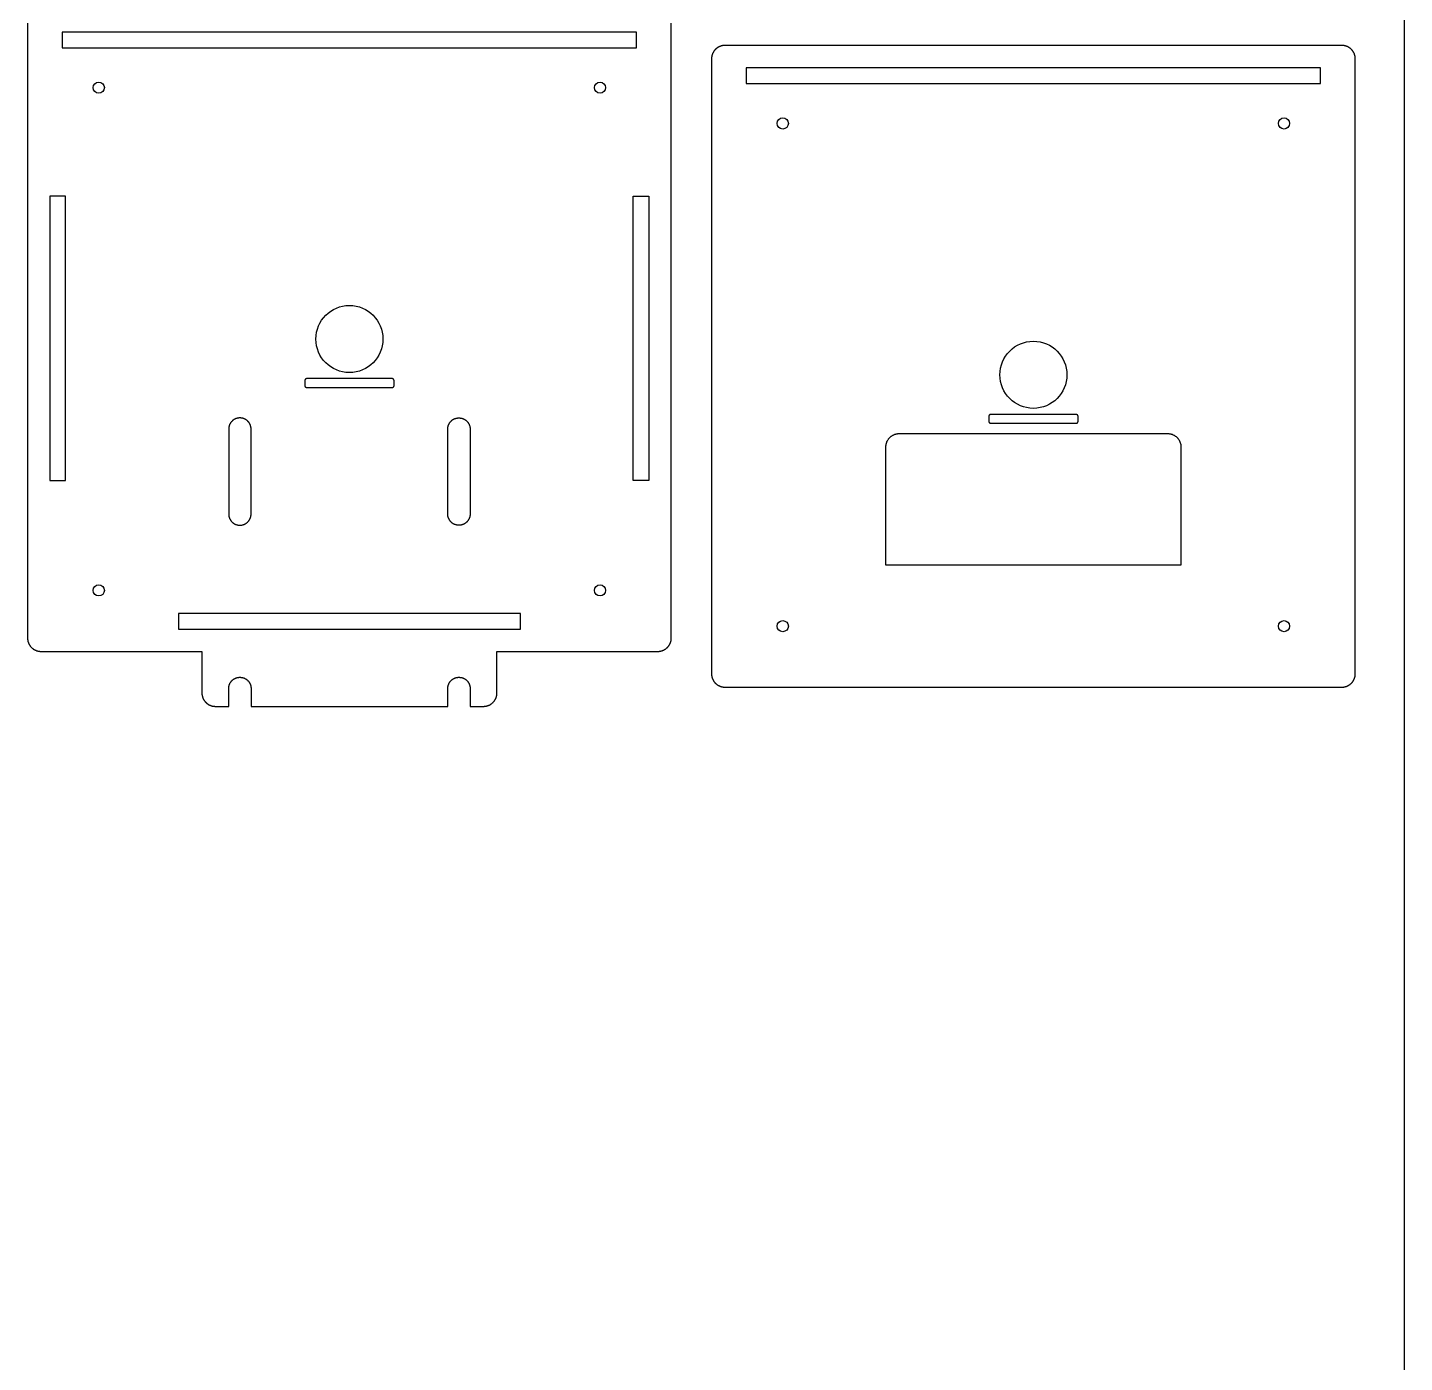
# Model space of a CAD drawing. Extents: x 118 to 718, y 223 to 1123.
# Drawn here: x 410 to 718, y 528 to 826.5 of the extents above; entities that cross this region are included whole.
import ezdxf

# ---------------------------------------------------------------- set-up
doc = ezdxf.new("R2010")
doc.units = 0
doc.layers.add('2D$MOD_SUP', color=7, linetype='CONTINUOUS')
doc.layers.add('DEFAULT', color=7, linetype='CONTINUOUS')

msp = doc.modelspace()

# ---------------------------------------------------------------- linework, layer by layer
at = {"layer": '2D$MOD_SUP'}
for p, q in [((410, 827.5), (410, 690)), ((546.25, 825.5), (417.75, 825.5)), ((417.75, 825.5), (417.75, 822)), ((546.25, 822), (546.25, 825.5)), ((554, 690), (554, 827.5)), ((565.1, 822.36), (565.03, 822.34)), ((565.17, 822.38), (565.1, 822.36)), ((565.24, 822.4), (565.17, 822.38)), ((565.31, 822.42), (565.24, 822.4)), ((565.38, 822.44), (565.31, 822.42)), ((565.45, 822.45), (565.38, 822.44)), ((565.52, 822.46), (565.45, 822.45)), ((565.59, 822.47), (565.52, 822.46)), ((565.66, 822.48), (565.59, 822.47)), ((565.73, 822.49), (565.66, 822.48)), ((565.8, 822.49), (565.73, 822.49)), ((565.87, 822.5), (565.8, 822.49)), ((565.93, 822.5), (565.87, 822.5)), ((566, 822.5), (565.93, 822.5)), ((704, 822.5), (566, 822.5)), ((704.07, 822.5), (704, 822.5)), ((704.13, 822.5), (704.07, 822.5)), ((704.2, 822.49), (704.13, 822.5)), ((704.27, 822.49), (704.2, 822.49)), ((704.34, 822.48), (704.27, 822.49)), ((704.41, 822.47), (704.34, 822.48)), ((704.48, 822.46), (704.41, 822.47)), ((704.55, 822.45), (704.48, 822.46)), ((704.62, 822.44), (704.55, 822.45)), ((704.69, 822.42), (704.62, 822.44)), ((704.76, 822.4), (704.69, 822.42)), ((704.83, 822.38), (704.76, 822.4)), ((704.9, 822.36), (704.83, 822.38)), ((704.97, 822.34), (704.9, 822.36)), ((417.75, 822), (546.25, 822)), ((563.01, 819.7), (563, 819.63)), ((563, 819.63), (563, 819.57)), ((563, 819.57), (563, 819.5)), ((563, 819.5), (563, 682)), ((563.02, 819.84), (563.01, 819.77)), ((563.01, 819.77), (563.01, 819.7)), ((563.03, 819.91), (563.02, 819.84)), ((563.04, 819.98), (563.03, 819.91)), ((563.05, 820.05), (563.04, 819.98)), ((563.06, 820.12), (563.05, 820.05)), ((563.08, 820.19), (563.06, 820.12)), ((563.1, 820.26), (563.08, 820.19)), ((563.12, 820.33), (563.1, 820.26)), ((563.14, 820.4), (563.12, 820.33)), ((563.16, 820.47), (563.14, 820.4)), ((563.18, 820.53), (563.16, 820.47)), ((563.21, 820.6), (563.18, 820.53)), ((563.24, 820.67), (563.21, 820.6)), ((563.27, 820.74), (563.24, 820.67)), ((563.3, 820.81), (563.27, 820.74)), ((563.34, 820.88), (563.3, 820.81)), ((563.37, 820.94), (563.34, 820.88)), ((563.41, 821.01), (563.37, 820.94)), ((563.45, 821.08), (563.41, 821.01)), ((563.49, 821.14), (563.45, 821.08)), ((563.53, 821.21), (563.49, 821.14)), ((563.58, 821.27), (563.53, 821.21)), ((563.62, 821.33), (563.58, 821.27)), ((563.67, 821.39), (563.62, 821.33)), ((563.72, 821.45), (563.67, 821.39)), ((563.77, 821.51), (563.72, 821.45)), ((563.82, 821.57), (563.77, 821.51)), ((563.88, 821.62), (563.82, 821.57)), ((563.93, 821.68), (563.88, 821.62)), ((563.99, 821.73), (563.93, 821.68)), ((564.05, 821.78), (563.99, 821.73)), ((564.11, 821.83), (564.05, 821.78)), ((564.17, 821.88), (564.11, 821.83)), ((564.23, 821.92), (564.17, 821.88)), ((564.29, 821.97), (564.23, 821.92)), ((564.36, 822.01), (564.29, 821.97)), ((564.42, 822.05), (564.36, 822.01)), ((564.49, 822.09), (564.42, 822.05)), ((564.56, 822.13), (564.49, 822.09)), ((564.62, 822.16), (564.56, 822.13)), ((564.69, 822.2), (564.62, 822.16)), ((564.76, 822.23), (564.69, 822.2)), ((564.83, 822.26), (564.76, 822.23)), ((564.9, 822.29), (564.83, 822.26)), ((564.97, 822.32), (564.9, 822.29)), ((565.03, 822.34), (564.97, 822.32)), ((705.03, 822.32), (704.97, 822.34)), ((705.1, 822.29), (705.03, 822.32)), ((705.17, 822.26), (705.1, 822.29)), ((705.24, 822.23), (705.17, 822.26)), ((705.31, 822.2), (705.24, 822.23)), ((705.38, 822.16), (705.31, 822.2)), ((705.44, 822.13), (705.38, 822.16)), ((705.51, 822.09), (705.44, 822.13)), ((705.58, 822.05), (705.51, 822.09)), ((705.64, 822.01), (705.58, 822.05)), ((705.71, 821.97), (705.64, 822.01)), ((705.77, 821.92), (705.71, 821.97)), ((705.83, 821.88), (705.77, 821.92)), ((705.89, 821.83), (705.83, 821.88)), ((705.95, 821.78), (705.89, 821.83)), ((706.01, 821.73), (705.95, 821.78)), ((706.07, 821.68), (706.01, 821.73)), ((706.12, 821.62), (706.07, 821.68)), ((706.18, 821.57), (706.12, 821.62)), ((706.23, 821.51), (706.18, 821.57)), ((706.28, 821.45), (706.23, 821.51)), ((706.33, 821.39), (706.28, 821.45)), ((706.38, 821.33), (706.33, 821.39)), ((706.42, 821.27), (706.38, 821.33)), ((706.47, 821.21), (706.42, 821.27)), ((706.51, 821.14), (706.47, 821.21)), ((706.55, 821.08), (706.51, 821.14)), ((706.59, 821.01), (706.55, 821.08)), ((706.63, 820.94), (706.59, 821.01)), ((706.66, 820.88), (706.63, 820.94)), ((706.7, 820.81), (706.66, 820.88)), ((706.73, 820.74), (706.7, 820.81)), ((706.76, 820.67), (706.73, 820.74)), ((706.79, 820.6), (706.76, 820.67)), ((706.82, 820.53), (706.79, 820.6)), ((706.84, 820.47), (706.82, 820.53)), ((706.86, 820.4), (706.84, 820.47)), ((706.88, 820.33), (706.86, 820.4)), ((706.9, 820.26), (706.88, 820.33)), ((706.92, 820.19), (706.9, 820.26)), ((706.94, 820.12), (706.92, 820.19)), ((706.95, 820.05), (706.94, 820.12)), ((706.96, 819.98), (706.95, 820.05)), ((706.97, 819.91), (706.96, 819.98)), ((706.98, 819.84), (706.97, 819.91)), ((706.99, 819.77), (706.98, 819.84)), ((706.99, 819.7), (706.99, 819.77)), ((707, 819.63), (706.99, 819.7)), ((707, 819.57), (707, 819.63)), ((707, 819.5), (707, 819.57)), ((707, 682), (707, 819.5)), ((699.25, 817.5), (570.75, 817.5)), ((570.75, 817.5), (570.75, 814)), ((699.25, 814), (699.25, 817.5)), ((570.75, 814), (699.25, 814)), ((418.5, 788.8), (415, 788.8)), ((415, 788.8), (415, 725.2)), ((418.5, 725.2), (418.5, 788.8)), ((545.5, 725.2), (545.5, 788.8)), ((545.5, 788.8), (549, 788.8)), ((549, 788.8), (549, 725.2)), ((415, 725.2), (418.5, 725.2)), ((549, 725.2), (545.5, 725.2)), ((520.25, 695.5), (443.75, 695.5)), ((443.75, 695.5), (443.75, 692)), ((520.25, 692), (520.25, 695.5)), ((410, 690), (410, 689.93)), ((410, 689.93), (410, 689.87)), ((443.75, 692), (520.25, 692)), ((554, 689.93), (554, 690)), ((554, 689.87), (554, 689.93)), ((410, 689.87), (410.01, 689.8)), ((410.01, 689.8), (410.01, 689.73)), ((410.01, 689.73), (410.02, 689.66)), ((410.02, 689.66), (410.03, 689.59)), ((410.03, 689.59), (410.04, 689.52)), ((410.04, 689.52), (410.05, 689.45)), ((410.05, 689.45), (410.06, 689.38)), ((410.06, 689.38), (410.08, 689.31)), ((410.08, 689.31), (410.1, 689.24)), ((410.1, 689.24), (410.12, 689.17)), ((410.12, 689.17), (410.14, 689.1)), ((410.14, 689.1), (410.16, 689.03)), ((410.16, 689.03), (410.18, 688.97)), ((410.18, 688.97), (410.21, 688.9)), ((410.21, 688.9), (410.24, 688.83)), ((410.24, 688.83), (410.27, 688.76)), ((410.27, 688.76), (410.3, 688.69)), ((410.3, 688.69), (410.34, 688.62)), ((410.34, 688.62), (410.37, 688.56)), ((410.37, 688.56), (410.41, 688.49)), ((410.41, 688.49), (410.45, 688.42)), ((410.45, 688.42), (410.49, 688.36)), ((410.49, 688.36), (410.53, 688.29)), ((410.53, 688.29), (410.58, 688.23)), ((410.58, 688.23), (410.62, 688.17)), ((410.62, 688.17), (410.67, 688.11)), ((410.67, 688.11), (410.72, 688.05)), ((410.72, 688.05), (410.77, 687.99)), ((410.77, 687.99), (410.82, 687.93)), ((410.82, 687.93), (410.88, 687.88)), ((410.88, 687.88), (410.93, 687.82)), ((410.93, 687.82), (410.99, 687.77)), ((410.99, 687.77), (411.05, 687.72)), ((411.05, 687.72), (411.11, 687.67)), ((411.11, 687.67), (411.17, 687.62)), ((411.17, 687.62), (411.23, 687.58)), ((411.23, 687.58), (411.29, 687.53)), ((411.29, 687.53), (411.36, 687.49)), ((411.36, 687.49), (411.42, 687.45)), ((411.42, 687.45), (411.49, 687.41)), ((411.49, 687.41), (411.56, 687.37)), ((411.56, 687.37), (411.62, 687.34)), ((411.62, 687.34), (411.69, 687.3)), ((411.69, 687.3), (411.76, 687.27)), ((411.76, 687.27), (411.83, 687.24)), ((411.83, 687.24), (411.9, 687.21)), ((411.9, 687.21), (411.97, 687.18)), ((411.97, 687.18), (412.03, 687.16)), ((412.03, 687.16), (412.1, 687.14)), ((412.1, 687.14), (412.17, 687.12)), ((412.17, 687.12), (412.24, 687.1)), ((412.24, 687.1), (412.31, 687.08)), ((412.31, 687.08), (412.38, 687.06)), ((412.38, 687.06), (412.45, 687.05)), ((412.45, 687.05), (412.52, 687.04)), ((412.52, 687.04), (412.59, 687.03)), ((412.59, 687.03), (412.66, 687.02)), ((412.66, 687.02), (412.73, 687.01)), ((412.73, 687.01), (412.8, 687.01)), ((412.8, 687.01), (412.87, 687)), ((412.87, 687), (412.93, 687)), ((412.93, 687), (413, 687)), ((413, 687), (449, 687)), ((449, 687), (449, 677.71)), ((515, 677.71), (515, 687)), ((515, 687), (551, 687)), ((551, 687), (551.07, 687)), ((551.07, 687), (551.13, 687)), ((551.13, 687), (551.2, 687.01)), ((551.2, 687.01), (551.27, 687.01)), ((551.27, 687.01), (551.34, 687.02)), ((551.34, 687.02), (551.41, 687.03)), ((551.41, 687.03), (551.48, 687.04)), ((551.48, 687.04), (551.55, 687.05)), ((551.55, 687.05), (551.62, 687.06)), ((551.62, 687.06), (551.69, 687.08)), ((551.69, 687.08), (551.76, 687.1)), ((551.76, 687.1), (551.83, 687.12)), ((551.83, 687.12), (551.9, 687.14)), ((551.9, 687.14), (551.97, 687.16)), ((551.97, 687.16), (552.03, 687.18)), ((552.03, 687.18), (552.1, 687.21)), ((552.1, 687.21), (552.17, 687.24)), ((552.17, 687.24), (552.24, 687.27)), ((552.24, 687.27), (552.31, 687.3)), ((552.31, 687.3), (552.38, 687.34)), ((552.38, 687.34), (552.44, 687.37)), ((552.44, 687.37), (552.51, 687.41)), ((552.51, 687.41), (552.58, 687.45)), ((552.58, 687.45), (552.64, 687.49)), ((552.64, 687.49), (552.71, 687.53)), ((552.71, 687.53), (552.77, 687.58)), ((552.77, 687.58), (552.83, 687.62)), ((552.83, 687.62), (552.89, 687.67)), ((552.89, 687.67), (552.95, 687.72)), ((552.95, 687.72), (553.01, 687.77)), ((553.01, 687.77), (553.07, 687.82)), ((553.07, 687.82), (553.12, 687.88)), ((553.12, 687.88), (553.18, 687.93)), ((553.18, 687.93), (553.23, 687.99)), ((553.23, 687.99), (553.28, 688.05)), ((553.28, 688.05), (553.33, 688.11)), ((553.33, 688.11), (553.38, 688.17)), ((553.38, 688.17), (553.42, 688.23)), ((553.42, 688.23), (553.47, 688.29)), ((553.47, 688.29), (553.51, 688.36)), ((553.51, 688.36), (553.55, 688.42)), ((553.55, 688.42), (553.59, 688.49)), ((553.59, 688.49), (553.63, 688.56)), ((553.63, 688.56), (553.66, 688.62)), ((553.66, 688.62), (553.7, 688.69)), ((553.7, 688.69), (553.73, 688.76)), ((553.73, 688.76), (553.76, 688.83)), ((553.76, 688.83), (553.79, 688.9)), ((553.79, 688.9), (553.82, 688.97)), ((553.82, 688.97), (553.84, 689.03)), ((553.84, 689.03), (553.86, 689.1)), ((553.86, 689.1), (553.88, 689.17)), ((553.88, 689.17), (553.9, 689.24)), ((553.9, 689.24), (553.92, 689.31)), ((553.92, 689.31), (553.94, 689.38)), ((553.94, 689.38), (553.95, 689.45)), ((553.95, 689.45), (553.96, 689.52)), ((553.96, 689.52), (553.97, 689.59)), ((553.97, 689.59), (553.98, 689.66)), ((553.98, 689.66), (553.99, 689.73)), ((553.99, 689.8), (554, 689.87)), ((553.99, 689.73), (553.99, 689.8)), ((455.92, 680.65), (455.97, 680.69)), ((455.97, 680.69), (456.03, 680.73)), ((456.03, 680.73), (456.08, 680.77)), ((456.08, 680.77), (456.13, 680.8)), ((456.13, 680.8), (456.19, 680.84)), ((456.19, 680.84), (456.24, 680.87)), ((456.24, 680.87), (456.3, 680.9)), ((456.3, 680.9), (456.35, 680.93)), ((456.35, 680.93), (456.41, 680.96)), ((456.41, 680.96), (456.46, 680.99)), ((456.46, 680.99), (456.52, 681.01)), ((456.52, 681.01), (456.58, 681.04)), ((456.58, 681.04), (456.64, 681.06)), ((456.64, 681.06), (456.7, 681.08)), ((456.7, 681.08), (456.75, 681.1)), ((456.75, 681.1), (456.81, 681.12)), ((456.81, 681.12), (456.87, 681.13)), ((456.87, 681.13), (456.93, 681.15)), ((456.93, 681.15), (456.99, 681.16)), ((456.99, 681.16), (457.05, 681.17)), ((457.05, 681.17), (457.1, 681.18)), ((457.1, 681.18), (457.16, 681.19)), ((457.16, 681.19), (457.22, 681.2)), ((457.22, 681.2), (457.28, 681.2)), ((457.28, 681.2), (457.33, 681.21)), ((457.33, 681.21), (457.39, 681.21)), ((457.39, 681.21), (457.44, 681.21)), ((457.44, 681.21), (457.5, 681.21)), ((457.5, 681.21), (457.56, 681.21)), ((457.56, 681.21), (457.61, 681.21)), ((457.61, 681.21), (457.67, 681.21)), ((457.67, 681.21), (457.72, 681.2)), ((457.72, 681.2), (457.78, 681.2)), ((457.78, 681.2), (457.84, 681.19)), ((457.84, 681.19), (457.9, 681.18)), ((457.9, 681.18), (457.95, 681.17)), ((457.95, 681.17), (458.01, 681.16)), ((458.01, 681.16), (458.07, 681.15)), ((458.07, 681.15), (458.13, 681.13)), ((458.13, 681.13), (458.19, 681.12)), ((458.19, 681.12), (458.25, 681.1)), ((458.25, 681.1), (458.3, 681.08)), ((458.3, 681.08), (458.36, 681.06)), ((458.36, 681.06), (458.42, 681.04)), ((458.42, 681.04), (458.48, 681.01)), ((458.48, 681.01), (458.54, 680.99)), ((458.54, 680.99), (458.59, 680.96)), ((458.59, 680.96), (458.65, 680.93)), ((458.65, 680.93), (458.7, 680.9)), ((458.7, 680.9), (458.76, 680.87)), ((458.76, 680.87), (458.81, 680.84)), ((458.81, 680.84), (458.87, 680.8)), ((458.87, 680.8), (458.92, 680.77)), ((458.92, 680.77), (458.97, 680.73)), ((458.97, 680.73), (459.03, 680.69)), ((459.03, 680.69), (459.08, 680.65)), ((504.93, 680.65), (504.98, 680.69)), ((504.98, 680.69), (505.03, 680.73)), ((505.03, 680.73), (505.09, 680.77)), ((505.09, 680.77), (505.14, 680.8)), ((505.14, 680.8), (505.19, 680.84)), ((505.19, 680.84), (505.25, 680.87)), ((505.25, 680.87), (505.3, 680.9)), ((505.3, 680.9), (505.36, 680.93)), ((505.36, 680.93), (505.42, 680.96)), ((505.42, 680.96), (505.47, 680.99)), ((505.47, 680.99), (505.53, 681.01)), ((505.53, 681.01), (505.59, 681.04)), ((505.59, 681.04), (505.65, 681.06)), ((505.65, 681.06), (505.7, 681.08)), ((505.7, 681.08), (505.76, 681.1)), ((505.76, 681.1), (505.82, 681.12)), ((505.82, 681.12), (505.88, 681.13)), ((505.88, 681.13), (505.94, 681.15)), ((505.94, 681.15), (505.99, 681.16)), ((505.99, 681.16), (506.05, 681.17)), ((506.05, 681.17), (506.11, 681.18)), ((506.11, 681.18), (506.17, 681.19)), ((506.17, 681.19), (506.23, 681.2)), ((506.23, 681.2), (506.28, 681.2)), ((506.28, 681.2), (506.34, 681.21)), ((506.34, 681.21), (506.4, 681.21)), ((506.4, 681.21), (506.45, 681.21)), ((506.45, 681.21), (506.51, 681.21)), ((506.51, 681.21), (506.56, 681.21)), ((506.56, 681.21), (506.62, 681.21)), ((506.62, 681.21), (506.68, 681.21)), ((506.68, 681.21), (506.73, 681.2)), ((506.73, 681.2), (506.79, 681.2)), ((506.79, 681.2), (506.85, 681.19)), ((506.85, 681.19), (506.9, 681.18)), ((506.9, 681.18), (506.96, 681.17)), ((506.96, 681.17), (507.02, 681.16)), ((507.02, 681.16), (507.08, 681.15)), ((507.08, 681.15), (507.14, 681.13)), ((507.14, 681.13), (507.2, 681.12)), ((507.2, 681.12), (507.25, 681.1)), ((507.25, 681.1), (507.31, 681.08)), ((507.31, 681.08), (507.37, 681.06)), ((507.37, 681.06), (507.43, 681.04)), ((507.43, 681.04), (507.49, 681.01)), ((507.49, 681.01), (507.54, 680.99)), ((507.54, 680.99), (507.6, 680.96)), ((507.6, 680.96), (507.66, 680.93)), ((507.66, 680.93), (507.71, 680.9)), ((507.71, 680.9), (507.77, 680.87)), ((507.77, 680.87), (507.82, 680.84)), ((507.82, 680.84), (507.88, 680.8)), ((507.88, 680.8), (507.93, 680.77)), ((507.93, 680.77), (507.98, 680.73)), ((507.98, 680.73), (508.03, 680.69)), ((508.03, 680.69), (508.08, 680.65)), ((563, 682), (563, 681.93)), ((563, 681.93), (563, 681.87)), ((563, 681.87), (563.01, 681.8)), ((563.01, 681.8), (563.01, 681.73)), ((563.01, 681.73), (563.02, 681.66)), ((563.02, 681.66), (563.03, 681.59)), ((563.03, 681.59), (563.04, 681.52)), ((563.04, 681.52), (563.05, 681.45)), ((563.05, 681.45), (563.06, 681.38)), ((563.06, 681.38), (563.08, 681.31)), ((563.08, 681.31), (563.1, 681.24)), ((563.1, 681.24), (563.12, 681.17)), ((563.12, 681.17), (563.14, 681.1)), ((563.14, 681.1), (563.16, 681.03)), ((563.16, 681.03), (563.18, 680.97)), ((563.18, 680.97), (563.21, 680.9)), ((563.21, 680.9), (563.24, 680.83)), ((563.24, 680.83), (563.27, 680.76)), ((563.27, 680.76), (563.3, 680.69)), ((563.3, 680.69), (563.34, 680.62)), ((706.66, 680.62), (706.7, 680.69)), ((706.7, 680.69), (706.73, 680.76)), ((706.73, 680.76), (706.76, 680.83)), ((706.76, 680.83), (706.79, 680.9)), ((706.79, 680.9), (706.82, 680.97)), ((706.82, 680.97), (706.84, 681.03)), ((706.84, 681.03), (706.86, 681.1)), ((706.86, 681.1), (706.88, 681.17)), ((706.88, 681.17), (706.9, 681.24)), ((706.9, 681.24), (706.92, 681.31)), ((706.92, 681.31), (706.94, 681.38)), ((706.94, 681.38), (706.95, 681.45)), ((706.95, 681.45), (706.96, 681.52)), ((706.96, 681.52), (706.97, 681.59)), ((706.97, 681.59), (706.98, 681.66)), ((706.98, 681.66), (706.99, 681.73)), ((706.99, 681.8), (707, 681.87)), ((706.99, 681.73), (706.99, 681.8)), ((707, 681.93), (707, 682)), ((707, 681.87), (707, 681.93)), ((449, 677.71), (449, 677.65)), ((449, 677.65), (449.01, 677.58)), ((455, 678.82), (455.01, 678.88)), ((455, 678.77), (455, 678.82)), ((455, 678.71), (455, 678.77)), ((455, 674.71), (455, 678.71)), ((455.01, 678.94), (455.02, 678.99)), ((455.01, 678.88), (455.01, 678.94)), ((455.02, 679.05), (455.03, 679.11)), ((455.02, 678.99), (455.02, 679.05)), ((455.03, 679.11), (455.04, 679.17)), ((455.04, 679.17), (455.05, 679.23)), ((455.05, 679.23), (455.07, 679.28)), ((455.07, 679.28), (455.08, 679.34)), ((455.08, 679.34), (455.1, 679.4)), ((455.1, 679.4), (455.11, 679.46)), ((455.11, 679.46), (455.13, 679.52)), ((455.13, 679.52), (455.15, 679.57)), ((455.15, 679.57), (455.18, 679.63)), ((455.18, 679.63), (455.2, 679.69)), ((455.2, 679.69), (455.22, 679.75)), ((455.22, 679.75), (455.25, 679.8)), ((455.25, 679.8), (455.28, 679.86)), ((455.28, 679.86), (455.31, 679.92)), ((455.31, 679.92), (455.34, 679.97)), ((455.34, 679.97), (455.37, 680.03)), ((455.37, 680.03), (455.41, 680.08)), ((455.41, 680.08), (455.44, 680.13)), ((455.44, 680.13), (455.48, 680.19)), ((455.48, 680.19), (455.52, 680.24)), ((455.52, 680.24), (455.56, 680.29)), ((455.56, 680.29), (455.6, 680.34)), ((455.6, 680.34), (455.64, 680.39)), ((455.64, 680.39), (455.69, 680.43)), ((455.69, 680.43), (455.73, 680.48)), ((455.73, 680.48), (455.78, 680.52)), ((455.78, 680.52), (455.83, 680.57)), ((455.83, 680.57), (455.87, 680.61)), ((455.87, 680.61), (455.92, 680.65)), ((459.08, 680.65), (459.13, 680.61)), ((459.13, 680.61), (459.17, 680.57)), ((459.17, 680.57), (459.22, 680.52)), ((459.22, 680.52), (459.27, 680.48)), ((459.27, 680.48), (459.31, 680.43)), ((459.31, 680.43), (459.36, 680.39)), ((459.36, 680.39), (459.4, 680.34)), ((459.4, 680.34), (459.44, 680.29)), ((459.44, 680.29), (459.48, 680.24)), ((459.48, 680.24), (459.52, 680.19)), ((459.52, 680.19), (459.56, 680.13)), ((459.56, 680.13), (459.59, 680.08)), ((459.59, 680.08), (459.63, 680.03)), ((459.63, 680.03), (459.66, 679.97)), ((459.66, 679.97), (459.69, 679.92)), ((459.69, 679.92), (459.72, 679.86)), ((459.72, 679.86), (459.75, 679.8)), ((459.75, 679.8), (459.78, 679.75)), ((459.78, 679.75), (459.8, 679.69)), ((459.8, 679.69), (459.82, 679.63)), ((459.82, 679.63), (459.85, 679.57)), ((459.85, 679.57), (459.87, 679.52)), ((459.87, 679.52), (459.89, 679.46)), ((459.89, 679.46), (459.9, 679.4)), ((459.9, 679.4), (459.92, 679.34)), ((459.92, 679.34), (459.93, 679.28)), ((459.93, 679.28), (459.95, 679.23)), ((459.95, 679.23), (459.96, 679.17)), ((459.96, 679.17), (459.97, 679.11)), ((459.97, 679.11), (459.98, 679.05)), ((459.98, 679.05), (459.98, 678.99)), ((459.98, 678.99), (459.99, 678.94)), ((459.99, 678.94), (459.99, 678.88)), ((459.99, 678.88), (460, 678.82)), ((460, 678.82), (460, 678.77)), ((460, 678.77), (460, 678.71)), ((460, 678.71), (460, 674.71)), ((504.01, 678.88), (504.02, 678.94)), ((504.01, 678.82), (504.01, 678.88)), ((504.01, 678.77), (504.01, 678.82)), ((504.01, 678.71), (504.01, 678.77)), ((504.01, 674.71), (504.01, 678.71)), ((504.02, 678.99), (504.03, 679.05)), ((504.02, 678.94), (504.02, 678.99)), ((504.03, 679.05), (504.04, 679.11)), ((504.04, 679.11), (504.05, 679.17)), ((504.05, 679.17), (504.06, 679.23)), ((504.06, 679.23), (504.07, 679.28)), ((504.07, 679.28), (504.09, 679.34)), ((504.09, 679.34), (504.1, 679.4)), ((504.1, 679.4), (504.12, 679.46)), ((504.12, 679.46), (504.14, 679.52)), ((504.14, 679.52), (504.16, 679.57)), ((504.16, 679.57), (504.18, 679.63)), ((504.18, 679.63), (504.21, 679.69)), ((504.21, 679.69), (504.23, 679.75)), ((504.23, 679.75), (504.26, 679.8)), ((504.26, 679.8), (504.29, 679.86)), ((504.29, 679.86), (504.32, 679.92)), ((504.32, 679.92), (504.35, 679.97)), ((504.35, 679.97), (504.38, 680.03)), ((504.38, 680.03), (504.42, 680.08)), ((504.42, 680.08), (504.45, 680.13)), ((504.45, 680.13), (504.49, 680.19)), ((504.49, 680.19), (504.53, 680.24)), ((504.53, 680.24), (504.57, 680.29)), ((504.57, 680.29), (504.61, 680.34)), ((504.61, 680.34), (504.65, 680.39)), ((504.65, 680.39), (504.7, 680.43)), ((504.7, 680.43), (504.74, 680.48)), ((504.74, 680.48), (504.79, 680.52)), ((504.79, 680.52), (504.83, 680.57)), ((504.83, 680.57), (504.88, 680.61)), ((504.88, 680.61), (504.93, 680.65)), ((508.08, 680.65), (508.13, 680.61)), ((508.13, 680.61), (508.18, 680.57)), ((508.18, 680.57), (508.23, 680.52)), ((508.23, 680.52), (508.28, 680.48)), ((508.28, 680.48), (508.32, 680.43)), ((508.32, 680.43), (508.36, 680.39)), ((508.36, 680.39), (508.41, 680.34)), ((508.41, 680.34), (508.45, 680.29)), ((508.45, 680.29), (508.49, 680.24)), ((508.49, 680.24), (508.53, 680.19)), ((508.53, 680.19), (508.56, 680.13)), ((508.56, 680.13), (508.6, 680.08)), ((508.6, 680.08), (508.63, 680.03)), ((508.63, 680.03), (508.67, 679.97)), ((508.67, 679.97), (508.7, 679.92)), ((508.7, 679.92), (508.73, 679.86)), ((508.73, 679.86), (508.76, 679.8)), ((508.76, 679.8), (508.78, 679.75)), ((508.78, 679.75), (508.81, 679.69)), ((508.81, 679.69), (508.83, 679.63)), ((508.83, 679.63), (508.85, 679.57)), ((508.85, 679.57), (508.88, 679.52)), ((508.88, 679.52), (508.89, 679.46)), ((508.89, 679.46), (508.91, 679.4)), ((508.91, 679.4), (508.93, 679.34)), ((508.93, 679.34), (508.94, 679.28)), ((508.94, 679.28), (508.95, 679.23)), ((508.95, 679.23), (508.97, 679.17)), ((508.97, 679.17), (508.98, 679.11)), ((508.98, 679.11), (508.98, 679.05)), ((508.98, 679.05), (508.99, 678.99)), ((508.99, 678.99), (509, 678.94)), ((509, 678.94), (509, 678.88)), ((509, 678.88), (509.01, 678.82)), ((509.01, 678.82), (509.01, 678.77)), ((509.01, 678.77), (509.01, 678.71)), ((509.01, 678.71), (509.01, 674.71)), ((515, 677.65), (515, 677.71)), ((515, 677.58), (515, 677.65)), ((563.34, 680.62), (563.37, 680.56)), ((563.37, 680.56), (563.41, 680.49)), ((563.41, 680.49), (563.45, 680.42)), ((563.45, 680.42), (563.49, 680.36)), ((563.49, 680.36), (563.53, 680.29)), ((563.53, 680.29), (563.58, 680.23)), ((563.58, 680.23), (563.62, 680.17)), ((563.62, 680.17), (563.67, 680.11)), ((563.67, 680.11), (563.72, 680.05)), ((563.72, 680.05), (563.77, 679.99)), ((563.77, 679.99), (563.82, 679.93)), ((563.82, 679.93), (563.88, 679.88)), ((563.88, 679.88), (563.93, 679.82)), ((563.93, 679.82), (563.99, 679.77)), ((563.99, 679.77), (564.05, 679.72)), ((564.05, 679.72), (564.11, 679.67)), ((564.11, 679.67), (564.17, 679.62)), ((564.17, 679.62), (564.23, 679.58)), ((564.23, 679.58), (564.29, 679.53)), ((564.29, 679.53), (564.36, 679.49)), ((564.36, 679.49), (564.42, 679.45)), ((564.42, 679.45), (564.49, 679.41)), ((564.49, 679.41), (564.56, 679.37)), ((564.56, 679.37), (564.62, 679.34)), ((564.62, 679.34), (564.69, 679.3)), ((564.69, 679.3), (564.76, 679.27)), ((564.76, 679.27), (564.83, 679.24)), ((564.83, 679.24), (564.9, 679.21)), ((564.9, 679.21), (564.97, 679.18)), ((564.97, 679.18), (565.03, 679.16)), ((565.03, 679.16), (565.1, 679.14)), ((565.1, 679.14), (565.17, 679.12)), ((565.17, 679.12), (565.24, 679.1)), ((565.24, 679.1), (565.31, 679.08)), ((565.31, 679.08), (565.38, 679.06)), ((565.38, 679.06), (565.45, 679.05)), ((565.45, 679.05), (565.52, 679.04)), ((565.52, 679.04), (565.59, 679.03)), ((565.59, 679.03), (565.66, 679.02)), ((565.66, 679.02), (565.73, 679.01)), ((565.73, 679.01), (565.8, 679.01)), ((565.8, 679.01), (565.87, 679)), ((565.87, 679), (565.93, 679)), ((565.93, 679), (566, 679)), ((566, 679), (704, 679)), ((704, 679), (704.07, 679)), ((704.07, 679), (704.13, 679)), ((704.13, 679), (704.2, 679.01)), ((704.2, 679.01), (704.27, 679.01)), ((704.27, 679.01), (704.34, 679.02)), ((704.34, 679.02), (704.41, 679.03)), ((704.41, 679.03), (704.48, 679.04)), ((704.48, 679.04), (704.55, 679.05)), ((704.55, 679.05), (704.62, 679.06)), ((704.62, 679.06), (704.69, 679.08)), ((704.69, 679.08), (704.76, 679.1)), ((704.76, 679.1), (704.83, 679.12)), ((704.83, 679.12), (704.9, 679.14)), ((704.9, 679.14), (704.97, 679.16)), ((704.97, 679.16), (705.03, 679.18)), ((705.03, 679.18), (705.1, 679.21)), ((705.1, 679.21), (705.17, 679.24)), ((705.17, 679.24), (705.24, 679.27)), ((705.24, 679.27), (705.31, 679.3)), ((705.31, 679.3), (705.38, 679.34)), ((705.38, 679.34), (705.44, 679.37)), ((705.44, 679.37), (705.51, 679.41)), ((705.51, 679.41), (705.58, 679.45)), ((705.58, 679.45), (705.64, 679.49)), ((705.64, 679.49), (705.71, 679.53)), ((705.71, 679.53), (705.77, 679.58)), ((705.77, 679.58), (705.83, 679.62)), ((705.83, 679.62), (705.89, 679.67)), ((705.89, 679.67), (705.95, 679.72)), ((705.95, 679.72), (706.01, 679.77)), ((706.01, 679.77), (706.07, 679.82)), ((706.07, 679.82), (706.12, 679.88)), ((706.12, 679.88), (706.18, 679.93)), ((706.18, 679.93), (706.23, 679.99)), ((706.23, 679.99), (706.28, 680.05)), ((706.28, 680.05), (706.33, 680.11)), ((706.33, 680.11), (706.38, 680.17)), ((706.38, 680.17), (706.42, 680.23)), ((706.42, 680.23), (706.47, 680.29)), ((706.47, 680.29), (706.51, 680.36)), ((706.51, 680.36), (706.55, 680.42)), ((706.55, 680.42), (706.59, 680.49)), ((706.59, 680.49), (706.63, 680.56)), ((706.63, 680.56), (706.66, 680.62)), ((449.01, 677.58), (449.01, 677.51)), ((449.01, 677.51), (449.02, 677.44)), ((449.02, 677.44), (449.02, 677.37)), ((449.02, 677.37), (449.03, 677.3)), ((449.03, 677.3), (449.04, 677.24)), ((449.04, 677.24), (449.05, 677.17)), ((449.05, 677.17), (449.07, 677.1)), ((449.07, 677.1), (449.08, 677.03)), ((449.08, 677.03), (449.1, 676.96)), ((449.1, 676.96), (449.12, 676.89)), ((449.12, 676.89), (449.14, 676.82)), ((449.14, 676.82), (449.16, 676.75)), ((449.16, 676.75), (449.19, 676.68)), ((449.19, 676.68), (449.21, 676.61)), ((449.21, 676.61), (449.24, 676.54)), ((449.24, 676.54), (449.27, 676.47)), ((449.27, 676.47), (449.31, 676.4)), ((449.31, 676.4), (449.34, 676.33)), ((449.34, 676.33), (449.37, 676.27)), ((449.37, 676.27), (449.41, 676.2)), ((449.41, 676.2), (449.45, 676.14)), ((449.45, 676.14), (449.49, 676.07)), ((449.49, 676.07), (449.54, 676.01)), ((449.54, 676.01), (449.58, 675.94)), ((449.58, 675.94), (449.63, 675.88)), ((449.63, 675.88), (449.67, 675.82)), ((449.67, 675.82), (449.72, 675.76)), ((449.72, 675.76), (449.78, 675.7)), ((449.78, 675.7), (449.83, 675.65)), ((449.83, 675.65), (449.88, 675.59)), ((449.88, 675.59), (449.94, 675.54)), ((449.94, 675.54), (450, 675.48)), ((450, 675.48), (450.05, 675.43)), ((450.05, 675.43), (450.11, 675.38)), ((450.11, 675.38), (450.17, 675.33)), ((450.17, 675.33), (450.24, 675.29)), ((450.24, 675.29), (450.3, 675.24)), ((450.3, 675.24), (450.36, 675.2)), ((450.36, 675.2), (450.43, 675.16)), ((450.43, 675.16), (450.49, 675.12)), ((450.49, 675.12), (450.56, 675.08)), ((450.56, 675.08), (450.63, 675.05)), ((450.63, 675.05), (450.69, 675.01)), ((450.69, 675.01), (450.76, 674.98)), ((450.76, 674.98), (450.83, 674.95)), ((450.83, 674.95), (450.9, 674.92)), ((450.9, 674.92), (450.97, 674.9)), ((450.97, 674.9), (451.04, 674.87)), ((451.04, 674.87), (451.11, 674.85)), ((451.11, 674.85), (451.18, 674.83)), ((451.18, 674.83), (451.25, 674.81)), ((451.25, 674.81), (451.32, 674.79)), ((451.32, 674.79), (451.39, 674.78)), ((451.39, 674.78), (451.46, 674.76)), ((451.46, 674.76), (451.53, 674.75)), ((451.53, 674.75), (451.6, 674.74)), ((451.6, 674.74), (451.67, 674.73)), ((451.67, 674.73), (451.73, 674.72)), ((451.73, 674.72), (451.8, 674.72)), ((451.8, 674.72), (451.87, 674.71)), ((451.87, 674.71), (451.94, 674.71)), ((451.94, 674.71), (452, 674.71)), ((452, 674.71), (455, 674.71)), ((460, 674.71), (504.01, 674.71)), ((509.01, 674.71), (512, 674.71)), ((512, 674.71), (512.07, 674.71)), ((512.07, 674.71), (512.14, 674.71)), ((512.14, 674.71), (512.21, 674.72)), ((512.21, 674.72), (512.27, 674.72)), ((512.27, 674.72), (512.34, 674.73)), ((512.34, 674.73), (512.41, 674.74)), ((512.41, 674.74), (512.48, 674.75)), ((512.48, 674.75), (512.55, 674.76)), ((512.55, 674.76), (512.62, 674.78)), ((512.62, 674.78), (512.69, 674.79)), ((512.69, 674.79), (512.76, 674.81)), ((512.76, 674.81), (512.83, 674.83)), ((512.83, 674.83), (512.9, 674.85)), ((512.9, 674.85), (512.97, 674.87)), ((512.97, 674.87), (513.04, 674.9)), ((513.04, 674.9), (513.11, 674.92)), ((513.11, 674.92), (513.18, 674.95)), ((513.18, 674.95), (513.25, 674.98)), ((513.25, 674.98), (513.31, 675.01)), ((513.31, 675.01), (513.38, 675.05)), ((513.38, 675.05), (513.45, 675.08)), ((513.45, 675.08), (513.52, 675.12)), ((513.52, 675.12), (513.58, 675.16)), ((513.58, 675.16), (513.65, 675.2)), ((513.65, 675.2), (513.71, 675.24)), ((513.71, 675.24), (513.77, 675.29)), ((513.77, 675.29), (513.83, 675.33)), ((513.83, 675.33), (513.89, 675.38)), ((513.89, 675.38), (513.95, 675.43)), ((513.95, 675.43), (514.01, 675.48)), ((514.01, 675.48), (514.07, 675.54)), ((514.07, 675.54), (514.13, 675.59)), ((514.13, 675.59), (514.18, 675.65)), ((514.18, 675.65), (514.23, 675.7)), ((514.23, 675.7), (514.28, 675.76)), ((514.28, 675.76), (514.33, 675.82)), ((514.33, 675.82), (514.38, 675.88)), ((514.38, 675.88), (514.43, 675.94)), ((514.43, 675.94), (514.47, 676.01)), ((514.47, 676.01), (514.51, 676.07)), ((514.51, 676.07), (514.56, 676.14)), ((514.56, 676.14), (514.6, 676.2)), ((514.6, 676.2), (514.63, 676.27)), ((514.63, 676.27), (514.67, 676.33)), ((514.67, 676.33), (514.7, 676.4)), ((514.7, 676.4), (514.73, 676.47)), ((514.73, 676.47), (514.77, 676.54)), ((514.77, 676.54), (514.79, 676.61)), ((514.79, 676.61), (514.82, 676.68)), ((514.82, 676.68), (514.84, 676.75)), ((514.84, 676.75), (514.87, 676.82)), ((514.87, 676.82), (514.89, 676.89)), ((514.89, 676.89), (514.91, 676.96)), ((514.91, 676.96), (514.92, 677.03)), ((514.92, 677.03), (514.94, 677.1)), ((514.94, 677.1), (514.95, 677.17)), ((514.95, 677.17), (514.97, 677.24)), ((514.97, 677.24), (514.98, 677.3)), ((514.98, 677.37), (514.99, 677.44)), ((514.98, 677.3), (514.98, 677.37)), ((514.99, 677.44), (515, 677.51)), ((515, 677.51), (515, 677.58))]:
    msp.add_line(p, q, dxfattribs=at)
for points in [[(472, 746.5), (472, 746.48), (472, 746.47), (472, 746.45), (472, 746.43), (472.01, 746.42), (472.01, 746.4), (472.01, 746.38), (472.02, 746.37), (472.02, 746.35), (472.03, 746.33), (472.03, 746.32), (472.04, 746.3), (472.05, 746.29), (472.06, 746.27), (472.06, 746.25), (472.07, 746.24), (472.08, 746.23), (472.09, 746.21), (472.1, 746.2), (472.11, 746.18), (472.12, 746.17), (472.13, 746.16), (472.15, 746.15), (472.16, 746.13), (472.17, 746.12), (472.18, 746.11), (472.2, 746.1), (472.21, 746.09), (472.23, 746.08), (472.24, 746.07), (472.25, 746.06), (472.27, 746.06), (472.29, 746.05), (472.3, 746.04), (472.32, 746.03), (472.33, 746.03), (472.35, 746.02), (472.37, 746.02), (472.38, 746.01), (472.4, 746.01), (472.42, 746.01), (472.43, 746), (472.45, 746), (472.47, 746), (472.48, 746), (472.5, 746), (491.5, 746), (491.52, 746), (491.53, 746), (491.55, 746), (491.57, 746), (491.58, 746.01), (491.6, 746.01), (491.62, 746.01), (491.63, 746.02), (491.65, 746.02), (491.67, 746.03), (491.68, 746.03), (491.7, 746.04), (491.71, 746.05), (491.73, 746.06), (491.75, 746.06), (491.76, 746.07), (491.77, 746.08), (491.79, 746.09), (491.8, 746.1), (491.82, 746.11), (491.83, 746.12), (491.84, 746.13), (491.85, 746.15), (491.87, 746.16), (491.88, 746.17), (491.89, 746.18), (491.9, 746.2), (491.91, 746.21), (491.92, 746.23), (491.93, 746.24), (491.94, 746.25), (491.94, 746.27), (491.95, 746.29), (491.96, 746.3), (491.97, 746.32), (491.97, 746.33), (491.98, 746.35), (491.98, 746.37), (491.99, 746.38), (491.99, 746.4), (491.99, 746.42), (492, 746.43), (492, 746.45), (492, 746.47), (492, 746.48), (492, 746.5), (492, 747.5), (492, 747.52), (492, 747.53), (492, 747.55), (492, 747.57), (491.99, 747.58), (491.99, 747.6), (491.99, 747.62), (491.98, 747.63), (491.98, 747.65), (491.97, 747.67), (491.97, 747.68), (491.96, 747.7), (491.95, 747.71), (491.94, 747.73), (491.94, 747.75), (491.93, 747.76), (491.92, 747.77), (491.91, 747.79), (491.9, 747.8), (491.89, 747.82), (491.88, 747.83), (491.87, 747.84), (491.85, 747.85), (491.84, 747.87), (491.83, 747.88), (491.82, 747.89), (491.8, 747.9), (491.79, 747.91), (491.77, 747.92), (491.76, 747.93), (491.75, 747.94), (491.73, 747.94), (491.71, 747.95), (491.7, 747.96), (491.68, 747.97), (491.67, 747.97), (491.65, 747.98), (491.63, 747.98), (491.62, 747.99), (491.6, 747.99), (491.58, 747.99), (491.57, 748), (491.55, 748), (491.53, 748), (491.52, 748), (491.5, 748), (472.5, 748), (472.48, 748), (472.47, 748), (472.45, 748), (472.43, 748), (472.42, 747.99), (472.4, 747.99), (472.38, 747.99), (472.37, 747.98), (472.35, 747.98), (472.33, 747.97), (472.32, 747.97), (472.3, 747.96), (472.29, 747.95), (472.27, 747.94), (472.25, 747.94), (472.24, 747.93), (472.23, 747.92), (472.21, 747.91), (472.2, 747.9), (472.18, 747.89), (472.17, 747.88), (472.16, 747.87), (472.15, 747.85), (472.13, 747.84), (472.12, 747.83), (472.11, 747.82), (472.1, 747.8), (472.09, 747.79), (472.08, 747.77), (472.07, 747.76), (472.06, 747.75), (472.06, 747.73), (472.05, 747.71), (472.04, 747.7), (472.03, 747.68), (472.03, 747.67), (472.02, 747.65), (472.02, 747.63), (472.01, 747.62), (472.01, 747.6), (472.01, 747.58), (472, 747.57), (472, 747.55), (472, 747.53), (472, 747.52), (472, 747.5)], [(455, 717.71), (455, 717.63), (455.01, 717.54), (455.01, 717.45), (455.02, 717.37), (455.04, 717.28), (455.05, 717.2), (455.07, 717.11), (455.09, 717.03), (455.12, 716.95), (455.15, 716.87), (455.18, 716.79), (455.21, 716.71), (455.25, 716.63), (455.29, 716.55), (455.33, 716.47), (455.37, 716.4), (455.42, 716.33), (455.47, 716.26), (455.52, 716.19), (455.57, 716.12), (455.63, 716.05), (455.69, 715.99), (455.75, 715.93), (455.81, 715.87), (455.87, 715.81), (455.94, 715.76), (456.01, 715.7), (456.08, 715.65), (456.15, 715.61), (456.23, 715.56), (456.3, 715.52), (456.38, 715.48), (456.45, 715.44), (456.53, 715.41), (456.61, 715.37), (456.69, 715.35), (456.78, 715.32), (456.86, 715.3), (456.94, 715.27), (457.03, 715.26), (457.11, 715.24), (457.2, 715.23), (457.28, 715.22), (457.37, 715.22), (457.46, 715.21), (457.54, 715.21), (457.63, 715.22), (457.72, 715.22), (457.8, 715.23), (457.89, 715.24), (457.97, 715.26), (458.06, 715.27), (458.14, 715.3), (458.22, 715.32), (458.31, 715.35), (458.39, 715.37), (458.47, 715.41), (458.55, 715.44), (458.62, 715.48), (458.7, 715.52), (458.77, 715.56), (458.85, 715.61), (458.92, 715.65), (458.99, 715.7), (459.06, 715.76), (459.13, 715.81), (459.19, 715.87), (459.25, 715.93), (459.31, 715.99), (459.37, 716.05), (459.43, 716.12), (459.48, 716.19), (459.53, 716.26), (459.58, 716.33), (459.63, 716.4), (459.67, 716.47), (459.71, 716.55), (459.75, 716.63), (459.79, 716.71), (459.82, 716.79), (459.85, 716.87), (459.88, 716.95), (459.91, 717.03), (459.93, 717.11), (459.95, 717.2), (459.96, 717.28), (459.98, 717.37), (459.99, 717.45), (459.99, 717.54), (460, 717.63), (460, 717.71), (460, 736.71), (460, 736.8), (459.99, 736.88), (459.99, 736.97), (459.98, 737.06), (459.96, 737.14), (459.95, 737.23), (459.93, 737.31), (459.91, 737.39), (459.88, 737.48), (459.85, 737.56), (459.82, 737.64), (459.79, 737.72), (459.75, 737.8), (459.71, 737.87), (459.67, 737.95), (459.63, 738.02), (459.58, 738.1), (459.53, 738.17), (459.48, 738.24), (459.43, 738.3), (459.37, 738.37), (459.31, 738.43), (459.25, 738.49), (459.19, 738.55), (459.13, 738.61), (459.06, 738.67), (458.99, 738.72), (458.92, 738.77), (458.85, 738.82), (458.77, 738.86), (458.7, 738.91), (458.62, 738.95), (458.55, 738.98), (458.47, 739.02), (458.39, 739.05), (458.31, 739.08), (458.22, 739.11), (458.14, 739.13), (458.06, 739.15), (457.97, 739.17), (457.89, 739.18), (457.8, 739.19), (457.72, 739.2), (457.63, 739.21), (457.54, 739.21), (457.46, 739.21), (457.37, 739.21), (457.28, 739.2), (457.2, 739.19), (457.11, 739.18), (457.03, 739.17), (456.94, 739.15), (456.86, 739.13), (456.78, 739.11), (456.69, 739.08), (456.61, 739.05), (456.53, 739.02), (456.45, 738.98), (456.38, 738.95), (456.3, 738.91), (456.23, 738.86), (456.15, 738.82), (456.08, 738.77), (456.01, 738.72), (455.94, 738.67), (455.87, 738.61), (455.81, 738.55), (455.75, 738.49), (455.69, 738.43), (455.63, 738.37), (455.57, 738.3), (455.52, 738.24), (455.47, 738.17), (455.42, 738.1), (455.37, 738.02), (455.33, 737.95), (455.29, 737.87), (455.25, 737.8), (455.21, 737.72), (455.18, 737.64), (455.15, 737.56), (455.12, 737.48), (455.09, 737.39), (455.07, 737.31), (455.05, 737.23), (455.04, 737.14), (455.02, 737.06), (455.01, 736.97), (455.01, 736.88), (455, 736.8), (455, 736.71)], [(509, 717.71), (509, 717.63), (508.99, 717.54), (508.99, 717.45), (508.98, 717.37), (508.96, 717.28), (508.95, 717.2), (508.93, 717.11), (508.91, 717.03), (508.88, 716.95), (508.85, 716.87), (508.82, 716.79), (508.79, 716.71), (508.75, 716.63), (508.71, 716.55), (508.67, 716.47), (508.63, 716.4), (508.58, 716.33), (508.53, 716.26), (508.48, 716.19), (508.43, 716.12), (508.37, 716.05), (508.31, 715.99), (508.25, 715.93), (508.19, 715.87), (508.13, 715.81), (508.06, 715.76), (507.99, 715.7), (507.92, 715.65), (507.85, 715.61), (507.77, 715.56), (507.7, 715.52), (507.62, 715.48), (507.55, 715.44), (507.47, 715.41), (507.39, 715.37), (507.31, 715.35), (507.22, 715.32), (507.14, 715.3), (507.06, 715.27), (506.97, 715.26), (506.89, 715.24), (506.8, 715.23), (506.72, 715.22), (506.63, 715.22), (506.54, 715.21), (506.46, 715.21), (506.37, 715.22), (506.28, 715.22), (506.2, 715.23), (506.11, 715.24), (506.03, 715.26), (505.94, 715.27), (505.86, 715.3), (505.78, 715.32), (505.69, 715.35), (505.61, 715.37), (505.53, 715.41), (505.45, 715.44), (505.38, 715.48), (505.3, 715.52), (505.23, 715.56), (505.15, 715.61), (505.08, 715.65), (505.01, 715.7), (504.94, 715.76), (504.87, 715.81), (504.81, 715.87), (504.75, 715.93), (504.69, 715.99), (504.63, 716.05), (504.57, 716.12), (504.52, 716.19), (504.47, 716.26), (504.42, 716.33), (504.37, 716.4), (504.33, 716.47), (504.29, 716.55), (504.25, 716.63), (504.21, 716.71), (504.18, 716.79), (504.15, 716.87), (504.12, 716.95), (504.09, 717.03), (504.07, 717.11), (504.05, 717.2), (504.04, 717.28), (504.02, 717.37), (504.01, 717.45), (504.01, 717.54), (504, 717.63), (504, 717.71), (504, 736.71), (504, 736.8), (504.01, 736.88), (504.01, 736.97), (504.02, 737.06), (504.04, 737.14), (504.05, 737.23), (504.07, 737.31), (504.09, 737.39), (504.12, 737.48), (504.15, 737.56), (504.18, 737.64), (504.21, 737.72), (504.25, 737.8), (504.29, 737.87), (504.33, 737.95), (504.37, 738.02), (504.42, 738.1), (504.47, 738.17), (504.52, 738.24), (504.57, 738.3), (504.63, 738.37), (504.69, 738.43), (504.75, 738.49), (504.81, 738.55), (504.87, 738.61), (504.94, 738.67), (505.01, 738.72), (505.08, 738.77), (505.15, 738.82), (505.23, 738.86), (505.3, 738.91), (505.38, 738.95), (505.45, 738.98), (505.53, 739.02), (505.61, 739.05), (505.69, 739.08), (505.78, 739.11), (505.86, 739.13), (505.94, 739.15), (506.03, 739.17), (506.11, 739.18), (506.2, 739.19), (506.28, 739.2), (506.37, 739.21), (506.46, 739.21), (506.54, 739.21), (506.63, 739.21), (506.72, 739.2), (506.8, 739.19), (506.89, 739.18), (506.97, 739.17), (507.06, 739.15), (507.14, 739.13), (507.22, 739.11), (507.31, 739.08), (507.39, 739.05), (507.47, 739.02), (507.55, 738.98), (507.62, 738.95), (507.7, 738.91), (507.77, 738.86), (507.85, 738.82), (507.92, 738.77), (507.99, 738.72), (508.06, 738.67), (508.13, 738.61), (508.19, 738.55), (508.25, 738.49), (508.31, 738.43), (508.37, 738.37), (508.43, 738.3), (508.48, 738.24), (508.53, 738.17), (508.58, 738.1), (508.63, 738.02), (508.67, 737.95), (508.71, 737.87), (508.75, 737.8), (508.79, 737.72), (508.82, 737.64), (508.85, 737.56), (508.88, 737.48), (508.91, 737.39), (508.93, 737.31), (508.95, 737.23), (508.96, 737.14), (508.98, 737.06), (508.99, 736.97), (508.99, 736.88), (509, 736.8), (509, 736.71)], [(625, 738.5), (625, 738.48), (625, 738.47), (625, 738.45), (625, 738.43), (625.01, 738.42), (625.01, 738.4), (625.01, 738.38), (625.02, 738.37), (625.02, 738.35), (625.03, 738.33), (625.03, 738.32), (625.04, 738.3), (625.05, 738.29), (625.06, 738.27), (625.06, 738.25), (625.07, 738.24), (625.08, 738.23), (625.09, 738.21), (625.1, 738.2), (625.11, 738.18), (625.12, 738.17), (625.13, 738.16), (625.15, 738.15), (625.16, 738.13), (625.17, 738.12), (625.18, 738.11), (625.2, 738.1), (625.21, 738.09), (625.23, 738.08), (625.24, 738.07), (625.25, 738.06), (625.27, 738.06), (625.29, 738.05), (625.3, 738.04), (625.32, 738.03), (625.33, 738.03), (625.35, 738.02), (625.37, 738.02), (625.38, 738.01), (625.4, 738.01), (625.42, 738.01), (625.43, 738), (625.45, 738), (625.47, 738), (625.48, 738), (625.5, 738), (644.5, 738), (644.52, 738), (644.53, 738), (644.55, 738), (644.57, 738), (644.58, 738.01), (644.6, 738.01), (644.62, 738.01), (644.63, 738.02), (644.65, 738.02), (644.67, 738.03), (644.68, 738.03), (644.7, 738.04), (644.71, 738.05), (644.73, 738.06), (644.75, 738.06), (644.76, 738.07), (644.77, 738.08), (644.79, 738.09), (644.8, 738.1), (644.82, 738.11), (644.83, 738.12), (644.84, 738.13), (644.85, 738.15), (644.87, 738.16), (644.88, 738.17), (644.89, 738.18), (644.9, 738.2), (644.91, 738.21), (644.92, 738.23), (644.93, 738.24), (644.94, 738.25), (644.94, 738.27), (644.95, 738.29), (644.96, 738.3), (644.97, 738.32), (644.97, 738.33), (644.98, 738.35), (644.98, 738.37), (644.99, 738.38), (644.99, 738.4), (644.99, 738.42), (645, 738.43), (645, 738.45), (645, 738.47), (645, 738.48), (645, 738.5), (645, 739.5), (645, 739.52), (645, 739.53), (645, 739.55), (645, 739.57), (644.99, 739.58), (644.99, 739.6), (644.99, 739.62), (644.98, 739.63), (644.98, 739.65), (644.97, 739.67), (644.97, 739.68), (644.96, 739.7), (644.95, 739.71), (644.94, 739.73), (644.94, 739.75), (644.93, 739.76), (644.92, 739.77), (644.91, 739.79), (644.9, 739.8), (644.89, 739.82), (644.88, 739.83), (644.87, 739.84), (644.85, 739.85), (644.84, 739.87), (644.83, 739.88), (644.82, 739.89), (644.8, 739.9), (644.79, 739.91), (644.77, 739.92), (644.76, 739.93), (644.75, 739.94), (644.73, 739.94), (644.71, 739.95), (644.7, 739.96), (644.68, 739.97), (644.67, 739.97), (644.65, 739.98), (644.63, 739.98), (644.62, 739.99), (644.6, 739.99), (644.58, 739.99), (644.57, 740), (644.55, 740), (644.53, 740), (644.52, 740), (644.5, 740), (625.5, 740), (625.48, 740), (625.47, 740), (625.45, 740), (625.43, 740), (625.42, 739.99), (625.4, 739.99), (625.38, 739.99), (625.37, 739.98), (625.35, 739.98), (625.33, 739.97), (625.32, 739.97), (625.3, 739.96), (625.29, 739.95), (625.27, 739.94), (625.25, 739.94), (625.24, 739.93), (625.23, 739.92), (625.21, 739.91), (625.2, 739.9), (625.18, 739.89), (625.17, 739.88), (625.16, 739.87), (625.15, 739.85), (625.13, 739.84), (625.12, 739.83), (625.11, 739.82), (625.1, 739.8), (625.09, 739.79), (625.08, 739.77), (625.07, 739.76), (625.06, 739.75), (625.06, 739.73), (625.05, 739.71), (625.04, 739.7), (625.03, 739.68), (625.03, 739.67), (625.02, 739.65), (625.02, 739.63), (625.01, 739.62), (625.01, 739.6), (625.01, 739.58), (625, 739.57), (625, 739.55), (625, 739.53), (625, 739.52), (625, 739.5)], [(668, 732.71), (668, 706.27), (602, 706.27), (602, 732.71), (602.01, 732.81), (602.01, 732.92), (602.02, 733.02), (602.03, 733.12), (602.05, 733.22), (602.07, 733.32), (602.09, 733.42), (602.12, 733.52), (602.14, 733.62), (602.18, 733.72), (602.21, 733.81), (602.25, 733.91), (602.29, 734), (602.34, 734.09), (602.39, 734.18), (602.44, 734.27), (602.5, 734.36), (602.55, 734.44), (602.61, 734.52), (602.68, 734.61), (602.74, 734.68), (602.81, 734.76), (602.88, 734.83), (602.96, 734.9), (603.03, 734.97), (603.11, 735.04), (603.19, 735.1), (603.27, 735.16), (603.36, 735.22), (603.45, 735.28), (603.53, 735.33), (603.62, 735.38), (603.72, 735.42), (603.81, 735.46), (603.9, 735.5), (604, 735.54), (604.1, 735.57), (604.19, 735.6), (604.29, 735.63), (604.39, 735.65), (604.49, 735.67), (604.6, 735.68), (604.7, 735.7), (604.8, 735.7), (604.9, 735.71), (605, 735.71), (665, 735.71), (665.11, 735.71), (665.21, 735.7), (665.31, 735.7), (665.41, 735.68), (665.51, 735.67), (665.61, 735.65), (665.71, 735.63), (665.81, 735.6), (665.91, 735.57), (666.01, 735.54), (666.1, 735.5), (666.2, 735.46), (666.29, 735.42), (666.38, 735.38), (666.47, 735.33), (666.56, 735.28), (666.65, 735.22), (666.73, 735.16), (666.82, 735.1), (666.9, 735.04), (666.98, 734.97), (667.05, 734.9), (667.13, 734.83), (667.2, 734.76), (667.27, 734.68), (667.33, 734.61), (667.39, 734.52), (667.45, 734.44), (667.51, 734.36), (667.57, 734.27), (667.62, 734.18), (667.67, 734.09), (667.71, 734), (667.76, 733.91), (667.79, 733.81), (667.83, 733.72), (667.86, 733.62), (667.89, 733.52), (667.92, 733.42), (667.94, 733.32), (667.96, 733.22), (667.98, 733.12), (667.99, 733.02), (668, 732.92), (668, 732.81)]]:
    msp.add_lwpolyline(points, close=True, dxfattribs=at)
for centre, radius in [((425.94, 813.06), 1.25), ((538.06, 813.06), 1.25), ((578.94, 805.06), 1.25), ((691.06, 805.06), 1.25), ((482, 756.85), 7.5), ((635, 748.85), 7.5), ((425.94, 700.64), 1.25), ((538.06, 700.64), 1.25), ((578.94, 692.64), 1.25), ((691.06, 692.64), 1.25)]:
    msp.add_circle(centre, radius, dxfattribs=at)
at = {"layer": 'DEFAULT'}
msp.add_line((718, 223), (718, 1123), dxfattribs=at)

doc.saveas('drawing.dxf')
